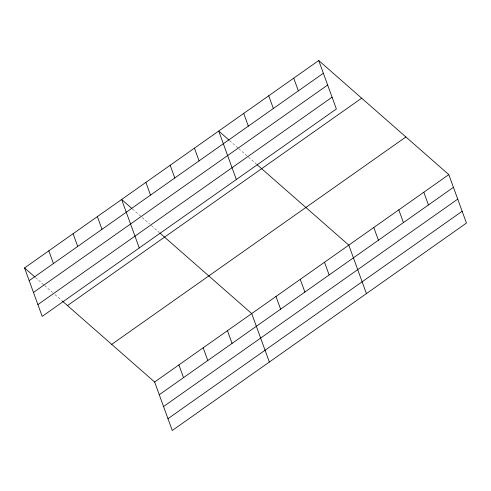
<?xml version="1.0" encoding="UTF-8"?>
<svg xmlns="http://www.w3.org/2000/svg" width="491" height="491" viewBox="0 0 491 491"><rect width="100%" height="100%" fill="white"/><g stroke="black" fill="none" stroke-linecap="round" stroke-linejoin="round"><path stroke-width="0.37" stroke-dasharray="2.46 1.84" d="M229.585 140.579L238.172 148.11M238.743 148.613L247.329 156.144M248.471 157.145L256.486 164.172M132.502 209.025L149.675 224.086M151.394 225.59L159.403 232.617M35.426 277.47L44.012 285.001M44.583 285.504L52.598 292.532M54.888 294.539L61.756 300.56"/><path stroke-width="0.74" d="M318.733 60.522L336.366 108.977L42.189 316.388L24.55 267.933L318.733 60.522L448.811 174.612L466.45 223.067L172.267 430.478L154.634 382.023L62.326 301.063M29.178 280.649L323.36 73.239M33.474 292.44L327.65 85.035M37.893 304.592L332.076 97.187M67.476 305.58L361.658 98.175M111.709 344.369L405.885 136.964M154.634 382.023L448.811 174.612M159.262 394.733L453.445 187.329M163.552 406.53L457.735 199.125M167.977 418.682L462.16 211.271M229.009 140.076L218.71 131.042L236.343 179.497M257.057 164.675L348.794 245.132L366.427 293.587M131.932 208.522L121.627 199.487L139.266 247.943M159.98 233.121L251.711 313.577L269.35 362.033M24.55 267.933L34.855 276.967M423.807 192.239L428.434 204.956M398.802 209.872L403.43 222.589M373.798 227.499L378.426 240.216M293.722 78.155L298.35 90.872M268.718 95.782L273.346 108.499M324.52 262.243L329.148 274.96M243.714 113.415L248.342 126.132M300.253 279.354L304.88 292.071M275.985 296.466L280.613 309.183M194.436 148.153L199.07 160.87M170.168 165.264L174.796 177.981M227.443 330.688L232.071 343.405M145.901 182.376L150.528 195.093M203.176 347.8L207.803 360.511M178.902 364.911L183.53 377.622M97.359 216.599L101.987 229.315M73.091 233.71L77.719 246.427M48.818 250.821L53.445 263.538"/></g></svg>
